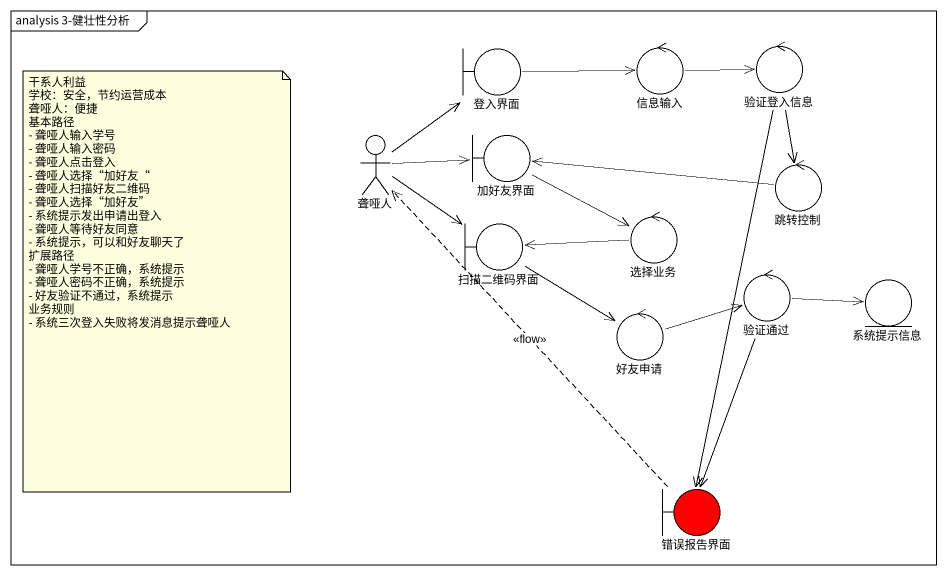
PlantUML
@startuml
mainframe analysis 3-健壮性分析
boundary 登入界面
control 信息输入
control 验证登入信息
actor 聋哑人
boundary 加好友界面
control 跳转控制
boundary 扫描二维码界面
control 选择业务
control 验证通过
entity 系统提示信息
control 好友申请
boundary 错误报告界面 #FF0000
登入界面 -right-> 信息输入
信息输入 -right-> 验证登入信息
验证登入信息 --> 跳转控制
验证登入信息 --> 错误报告界面
聋哑人 -up-> 登入界面
聋哑人 -right-> 加好友界面
聋哑人 -right-> 扫描二维码界面
加好友界面 -right-> 选择业务
跳转控制 -left-> 加好友界面
扫描二维码界面 --> 好友申请
选择业务 -left-> 扫描二维码界面
验证通过 -right-> 系统提示信息
验证通过 --> 错误报告界面
好友申请 -right-> 验证通过
错误报告界面 .up.> 聋哑人 : <<flow>>
note as N1
  干系人利益
  学校：安全，节约运营成本
  聋哑人：便捷
  基本路径
  - 聋哑人输入学号
  - 聋哑人输入密码
  - 聋哑人点击登入
  - 聋哑人选择“加好友“
  - 聋哑人扫描好友二维码
  - 聋哑人选择“加好友”
  - 系统提示发出申请出登入
  - 聋哑人等待好友同意
  - 系统提示，可以和好友聊天了
  扩展路径
  - 聋哑人学号不正确，系统提示
  - 聋哑人密码不正确，系统提示
  - 好友验证不通过，系统提示
  业务规则
  - 系统三次登入失败将发消息提示聋哑人
end note
@enduml
